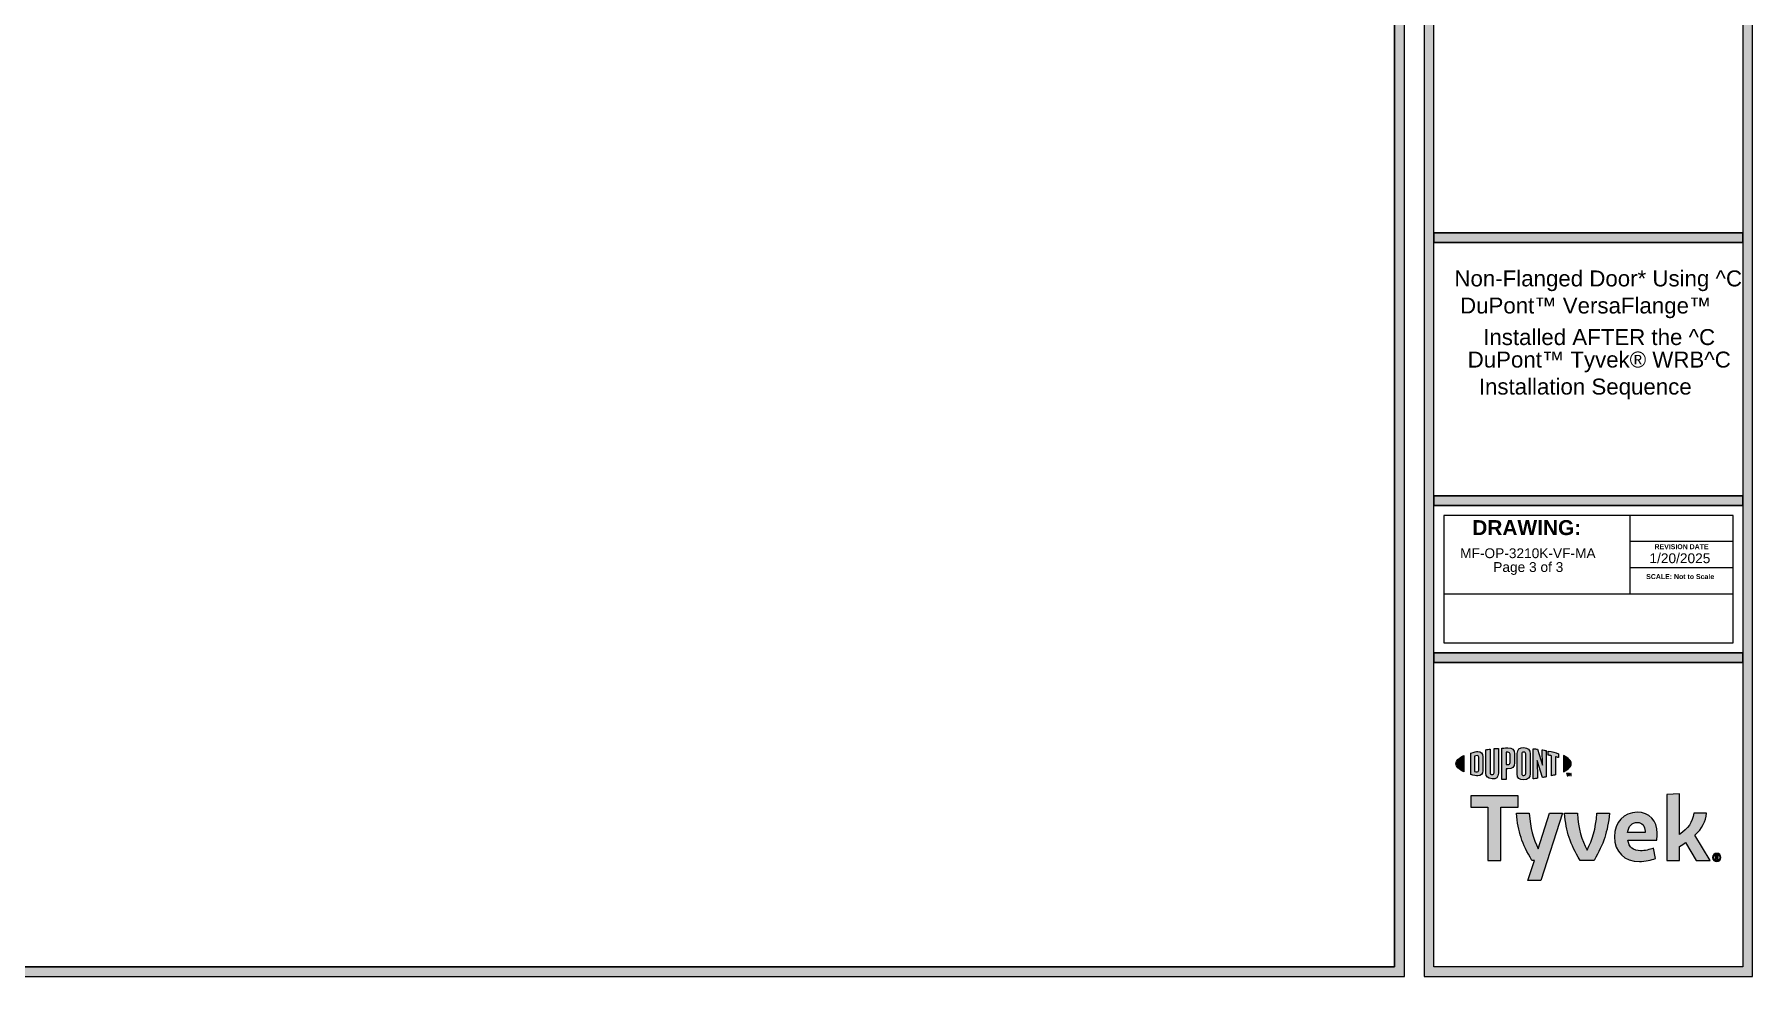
# Model space of a CAD drawing. Header units: inches. Extents: x -20.8 to 74.7, y -53.7 to 19.1.
# Drawn here: x 52.8 to 74.7, y -53.75 to -41.74 of the extents above; entities that cross this region are included whole.
import ezdxf

# ---------------------------------------------------------------- set-up
doc = ezdxf.new("R2010")
doc.units = ezdxf.units.IN
doc.header["$MEASUREMENT"] = 0
doc.layers.get('0').update_dxf_attribs({"lineweight": 0})
doc.layers.add('G-ANNO-TTLB', color=7, linetype='Continuous', lineweight=0)

# ---------------------------------------------------------------- blocks, each defined once
blk = doc.blocks.new('Block_15')
at = {"layer": 'G-ANNO-TTLB', "true_color": 0xe02127, "transparency": 33554687}
h = blk.add_hatch(color=242, dxfattribs=at)
h.dxf.hatch_style = 2
edge = h.paths.add_edge_path()
edge.add_spline(control_points=[(70.921, -51.036), (70.921, -51.073), (70.958, -51.109), (71.021, -51.139), (71.021, -51.139), (71.021, -50.933), (71.021, -50.933), (70.958, -50.963), (70.921, -50.998), (70.921, -51.036)], knot_values=[0, 0, 0, 0, 1, 1, 1, 2, 2, 2, 3, 3, 3, 3], degree=3, periodic=0)
h = blk.add_hatch(color=242, dxfattribs=at)
h.dxf.hatch_style = 2
edge = h.paths.add_edge_path()
edge.add_spline(control_points=[(71.213, -51.12), (71.213, -51.136), (71.204, -51.141), (71.192, -51.141), (71.183, -51.141), (71.17, -51.138), (71.159, -51.135), (71.159, -51.135), (71.159, -50.938), (71.159, -50.938), (71.17, -50.935), (71.183, -50.932), (71.192, -50.932), (71.204, -50.932), (71.213, -50.937), (71.213, -50.953), (71.213, -50.953), (71.213, -51.12), (71.213, -51.12)], knot_values=[0, 0, 0, 0, 1, 1, 1, 2, 2, 2, 3, 3, 3, 4, 4, 4, 5, 5, 5, 6, 6, 6, 6], degree=3, periodic=0)
edge = h.paths.add_edge_path()
edge.add_spline(control_points=[(71.2, -50.881), (71.182, -50.881), (71.156, -50.886), (71.11, -50.9), (71.11, -50.9), (71.11, -51.173), (71.11, -51.173), (71.151, -51.185), (71.182, -51.192), (71.2, -51.192), (71.241, -51.192), (71.264, -51.167), (71.264, -51.127), (71.264, -51.127), (71.264, -50.946), (71.264, -50.946), (71.264, -50.906), (71.241, -50.881), (71.2, -50.881)], knot_values=[0, 0, 0, 0, 1, 1, 1, 2, 2, 2, 3, 3, 3, 4, 4, 4, 5, 5, 5, 6, 6, 6, 6], degree=3, periodic=0)
h = blk.add_hatch(color=242, dxfattribs=at)
h.dxf.hatch_style = 2
edge = h.paths.add_edge_path()
edge.add_spline(control_points=[(71.407, -51.152), (71.407, -51.167), (71.401, -51.177), (71.382, -51.175), (71.362, -51.173), (71.357, -51.165), (71.357, -51.146), (71.357, -51.146), (71.357, -50.849), (71.357, -50.849), (71.344, -50.851), (71.316, -50.855), (71.303, -50.857), (71.303, -50.857), (71.303, -51.156), (71.303, -51.156), (71.303, -51.204), (71.327, -51.223), (71.382, -51.229), (71.432, -51.235), (71.463, -51.21), (71.463, -51.156), (71.463, -51.156), (71.463, -50.84), (71.463, -50.84), (71.452, -50.84), (71.418, -50.843), (71.407, -50.844), (71.407, -50.844), (71.407, -51.152), (71.407, -51.152)], knot_values=[0, 0, 0, 0, 1, 1, 1, 2, 2, 2, 3, 3, 3, 4, 4, 4, 5, 5, 5, 6, 6, 6, 7, 7, 7, 8, 8, 8, 9, 9, 9, 10, 10, 10, 10], degree=3, periodic=0)
h = blk.add_hatch(color=242, dxfattribs=at)
h.dxf.hatch_style = 2
edge = h.paths.add_edge_path()
edge.add_spline(control_points=[(71.611, -51.021), (71.611, -51.039), (71.605, -51.047), (71.582, -51.047), (71.582, -51.047), (71.563, -51.047), (71.563, -51.047), (71.563, -51.047), (71.563, -50.89), (71.563, -50.89), (71.571, -50.89), (71.576, -50.889), (71.581, -50.889), (71.606, -50.889), (71.611, -50.899), (71.611, -50.916), (71.611, -50.916), (71.611, -51.021), (71.611, -51.021)], knot_values=[0, 0, 0, 0, 1, 1, 1, 2, 2, 2, 3, 3, 3, 4, 4, 4, 5, 5, 5, 6, 6, 6, 6], degree=3, periodic=0)
edge = h.paths.add_edge_path()
edge.add_spline(control_points=[(71.585, -50.834), (71.575, -50.834), (71.539, -50.835), (71.507, -50.837), (71.507, -50.837), (71.507, -51.236), (71.507, -51.236), (71.518, -51.236), (71.547, -51.238), (71.563, -51.238), (71.563, -51.238), (71.563, -51.103), (71.563, -51.103), (71.563, -51.103), (71.585, -51.103), (71.585, -51.103), (71.643, -51.103), (71.668, -51.076), (71.668, -51.026), (71.668, -51.026), (71.668, -50.908), (71.668, -50.908), (71.668, -50.858), (71.64, -50.834), (71.585, -50.834)], knot_values=[0, 0, 0, 0, 1, 1, 1, 2, 2, 2, 3, 3, 3, 4, 4, 4, 5, 5, 5, 6, 6, 6, 7, 7, 7, 8, 8, 8, 8], degree=3, periodic=0)
h = blk.add_hatch(color=242, dxfattribs=at)
h.dxf.hatch_style = 2
edge = h.paths.add_edge_path()
edge.add_spline(control_points=[(71.811, -51.161), (71.811, -51.177), (71.806, -51.185), (71.786, -51.185), (71.766, -51.186), (71.76, -51.177), (71.76, -51.161), (71.76, -51.161), (71.76, -50.912), (71.76, -50.912), (71.76, -50.896), (71.766, -50.887), (71.786, -50.887), (71.806, -50.888), (71.811, -50.896), (71.811, -50.912), (71.811, -50.912), (71.811, -51.161), (71.811, -51.161)], knot_values=[0, 0, 0, 0, 1, 1, 1, 2, 2, 2, 3, 3, 3, 4, 4, 4, 5, 5, 5, 6, 6, 6, 6], degree=3, periodic=0)
edge = h.paths.add_edge_path()
edge.add_spline(control_points=[(71.786, -50.831), (71.734, -50.829), (71.703, -50.852), (71.703, -50.904), (71.703, -50.904), (71.703, -51.166), (71.703, -51.166), (71.703, -51.221), (71.731, -51.244), (71.786, -51.241), (71.84, -51.239), (71.868, -51.219), (71.868, -51.16), (71.868, -51.16), (71.868, -50.91), (71.868, -50.91), (71.868, -50.854), (71.843, -50.834), (71.786, -50.831)], knot_values=[0, 0, 0, 0, 1, 1, 1, 2, 2, 2, 3, 3, 3, 4, 4, 4, 5, 5, 5, 6, 6, 6, 6], degree=3, periodic=0)
h = blk.add_hatch(color=242, dxfattribs=at)
h.dxf.hatch_style = 2
edge = h.paths.add_edge_path()
edge.add_spline(control_points=[(72.024, -51.054), (72.024, -51.054), (71.961, -50.851), (71.961, -50.851), (71.945, -50.849), (71.924, -50.846), (71.908, -50.845), (71.908, -50.845), (71.908, -51.228), (71.908, -51.228), (71.919, -51.227), (71.948, -51.224), (71.962, -51.222), (71.962, -51.222), (71.958, -50.996), (71.958, -50.996), (71.958, -50.996), (72.024, -51.213), (72.024, -51.213), (72.038, -51.211), (72.058, -51.207), (72.072, -51.205), (72.072, -51.205), (72.072, -50.868), (72.072, -50.868), (72.058, -50.865), (72.032, -50.861), (72.02, -50.859), (72.02, -50.859), (72.024, -51.054), (72.024, -51.054)], knot_values=[0, 0, 0, 0, 1, 1, 1, 2, 2, 2, 3, 3, 3, 4, 4, 4, 5, 5, 5, 6, 6, 6, 7, 7, 7, 8, 8, 8, 9, 9, 9, 10, 10, 10, 10], degree=3, periodic=0)
h = blk.add_hatch(color=242, dxfattribs=at)
h.dxf.hatch_style = 2
edge = h.paths.add_edge_path()
edge.add_spline(control_points=[(72.099, -50.927), (72.113, -50.929), (72.127, -50.932), (72.14, -50.935), (72.14, -50.935), (72.14, -51.19), (72.14, -51.19), (72.152, -51.187), (72.175, -51.181), (72.19, -51.176), (72.19, -51.176), (72.19, -50.947), (72.19, -50.947), (72.205, -50.951), (72.219, -50.955), (72.231, -50.958), (72.231, -50.958), (72.231, -50.909), (72.231, -50.909), (72.192, -50.895), (72.149, -50.884), (72.099, -50.874), (72.099, -50.874), (72.099, -50.927), (72.099, -50.927)], knot_values=[0, 0, 0, 0, 1, 1, 1, 2, 2, 2, 3, 3, 3, 4, 4, 4, 5, 5, 5, 6, 6, 6, 7, 7, 7, 8, 8, 8, 8], degree=3, periodic=0)
h = blk.add_hatch(color=242, dxfattribs=at)
h.dxf.hatch_style = 2
edge = h.paths.add_edge_path()
edge.add_spline(control_points=[(72.392, -51.036), (72.392, -51.073), (72.355, -51.109), (72.291, -51.139), (72.291, -51.139), (72.291, -50.933), (72.291, -50.933), (72.355, -50.963), (72.392, -50.998), (72.392, -51.036)], knot_values=[0, 0, 0, 0, 1, 1, 1, 2, 2, 2, 3, 3, 3, 3], degree=3, periodic=0)
h = blk.add_hatch(color=242, dxfattribs=at)
h.dxf.hatch_style = 2
edge = h.paths.add_edge_path()
edge.add_spline(control_points=[(72.362, -51.16), (72.362, -51.16), (72.368, -51.16), (72.368, -51.16), (72.368, -51.16), (72.377, -51.174), (72.377, -51.174), (72.377, -51.174), (72.386, -51.16), (72.386, -51.16), (72.386, -51.16), (72.392, -51.16), (72.392, -51.16), (72.392, -51.16), (72.392, -51.189), (72.392, -51.189), (72.392, -51.189), (72.386, -51.189), (72.386, -51.189), (72.386, -51.189), (72.386, -51.168), (72.386, -51.168), (72.386, -51.168), (72.377, -51.182), (72.377, -51.182), (72.377, -51.182), (72.377, -51.182), (72.377, -51.182), (72.377, -51.182), (72.367, -51.168), (72.367, -51.168), (72.367, -51.168), (72.367, -51.189), (72.367, -51.189), (72.367, -51.189), (72.362, -51.189), (72.362, -51.189), (72.362, -51.189), (72.362, -51.16), (72.362, -51.16)], knot_values=[0, 0, 0, 0, 1, 1, 1, 2, 2, 2, 3, 3, 3, 4, 4, 4, 5, 5, 5, 6, 6, 6, 7, 7, 7, 8, 8, 8, 9, 9, 9, 10, 10, 10, 11, 11, 11, 12, 12, 12, 13, 13, 13, 13], degree=3, periodic=0)
edge = h.paths.add_edge_path()
edge.add_spline(control_points=[(72.341, -51.165), (72.341, -51.165), (72.332, -51.165), (72.332, -51.165), (72.332, -51.165), (72.332, -51.16), (72.332, -51.16), (72.332, -51.16), (72.356, -51.16), (72.356, -51.16), (72.356, -51.16), (72.356, -51.165), (72.356, -51.165), (72.356, -51.165), (72.347, -51.165), (72.347, -51.165), (72.347, -51.165), (72.347, -51.189), (72.347, -51.189), (72.347, -51.189), (72.341, -51.189), (72.341, -51.189), (72.341, -51.189), (72.341, -51.165), (72.341, -51.165)], knot_values=[0, 0, 0, 0, 1, 1, 1, 2, 2, 2, 3, 3, 3, 4, 4, 4, 5, 5, 5, 6, 6, 6, 7, 7, 7, 8, 8, 8, 8], degree=3, periodic=0)
at = {"layer": 'G-ANNO-TTLB'}
for points, knots in [([(70.921, -51.036), (70.921, -51.073), (70.958, -51.109), (71.021, -51.139), (71.021, -51.139), (71.021, -50.933), (71.021, -50.933), (70.958, -50.963), (70.921, -50.998), (70.921, -51.036)], [0, 0, 0, 0, 1, 1, 1, 2, 2, 2, 3, 3, 3, 3]), ([(71.2, -50.881), (71.182, -50.881), (71.156, -50.886), (71.11, -50.9), (71.11, -50.9), (71.11, -51.173), (71.11, -51.173), (71.151, -51.185), (71.182, -51.192), (71.2, -51.192), (71.241, -51.192), (71.264, -51.167), (71.264, -51.127), (71.264, -51.127), (71.264, -50.946), (71.264, -50.946), (71.264, -50.906), (71.241, -50.881), (71.2, -50.881)], [0, 0, 0, 0, 1, 1, 1, 2, 2, 2, 3, 3, 3, 4, 4, 4, 5, 5, 5, 6, 6, 6, 6]), ([(71.213, -51.12), (71.213, -51.136), (71.204, -51.141), (71.192, -51.141), (71.183, -51.141), (71.17, -51.138), (71.159, -51.135), (71.159, -51.135), (71.159, -50.938), (71.159, -50.938), (71.17, -50.935), (71.183, -50.932), (71.192, -50.932), (71.204, -50.932), (71.213, -50.937), (71.213, -50.953), (71.213, -50.953), (71.213, -51.12), (71.213, -51.12)], [0, 0, 0, 0, 1, 1, 1, 2, 2, 2, 3, 3, 3, 4, 4, 4, 5, 5, 5, 6, 6, 6, 6]), ([(71.407, -51.152), (71.407, -51.167), (71.401, -51.177), (71.382, -51.175), (71.362, -51.173), (71.357, -51.165), (71.357, -51.146), (71.357, -51.146), (71.357, -50.849), (71.357, -50.849), (71.344, -50.851), (71.316, -50.855), (71.303, -50.857), (71.303, -50.857), (71.303, -51.156), (71.303, -51.156), (71.303, -51.204), (71.327, -51.223), (71.382, -51.229), (71.432, -51.235), (71.463, -51.21), (71.463, -51.156), (71.463, -51.156), (71.463, -50.84), (71.463, -50.84), (71.452, -50.84), (71.418, -50.843), (71.407, -50.844), (71.407, -50.844), (71.407, -51.152), (71.407, -51.152)], [0, 0, 0, 0, 1, 1, 1, 2, 2, 2, 3, 3, 3, 4, 4, 4, 5, 5, 5, 6, 6, 6, 7, 7, 7, 8, 8, 8, 9, 9, 9, 10, 10, 10, 10]), ([(71.585, -50.834), (71.575, -50.834), (71.539, -50.835), (71.507, -50.837), (71.507, -50.837), (71.507, -51.236), (71.507, -51.236), (71.518, -51.236), (71.547, -51.238), (71.563, -51.238), (71.563, -51.238), (71.563, -51.103), (71.563, -51.103), (71.563, -51.103), (71.585, -51.103), (71.585, -51.103), (71.643, -51.103), (71.668, -51.076), (71.668, -51.026), (71.668, -51.026), (71.668, -50.908), (71.668, -50.908), (71.668, -50.858), (71.64, -50.834), (71.585, -50.834)], [0, 0, 0, 0, 1, 1, 1, 2, 2, 2, 3, 3, 3, 4, 4, 4, 5, 5, 5, 6, 6, 6, 7, 7, 7, 8, 8, 8, 8]), ([(71.611, -51.021), (71.611, -51.039), (71.605, -51.047), (71.582, -51.047), (71.582, -51.047), (71.563, -51.047), (71.563, -51.047), (71.563, -51.047), (71.563, -50.89), (71.563, -50.89), (71.571, -50.89), (71.576, -50.889), (71.581, -50.889), (71.606, -50.889), (71.611, -50.899), (71.611, -50.916), (71.611, -50.916), (71.611, -51.021), (71.611, -51.021)], [0, 0, 0, 0, 1, 1, 1, 2, 2, 2, 3, 3, 3, 4, 4, 4, 5, 5, 5, 6, 6, 6, 6]), ([(71.786, -50.831), (71.734, -50.829), (71.703, -50.852), (71.703, -50.904), (71.703, -50.904), (71.703, -51.166), (71.703, -51.166), (71.703, -51.221), (71.731, -51.244), (71.786, -51.241), (71.84, -51.239), (71.868, -51.219), (71.868, -51.16), (71.868, -51.16), (71.868, -50.91), (71.868, -50.91), (71.868, -50.854), (71.843, -50.834), (71.786, -50.831)], [0, 0, 0, 0, 1, 1, 1, 2, 2, 2, 3, 3, 3, 4, 4, 4, 5, 5, 5, 6, 6, 6, 6]), ([(71.811, -51.161), (71.811, -51.177), (71.806, -51.185), (71.786, -51.185), (71.766, -51.186), (71.76, -51.177), (71.76, -51.161), (71.76, -51.161), (71.76, -50.912), (71.76, -50.912), (71.76, -50.896), (71.766, -50.887), (71.786, -50.887), (71.806, -50.888), (71.811, -50.896), (71.811, -50.912), (71.811, -50.912), (71.811, -51.161), (71.811, -51.161)], [0, 0, 0, 0, 1, 1, 1, 2, 2, 2, 3, 3, 3, 4, 4, 4, 5, 5, 5, 6, 6, 6, 6]), ([(72.024, -51.054), (72.024, -51.054), (71.961, -50.851), (71.961, -50.851), (71.945, -50.849), (71.924, -50.846), (71.908, -50.845), (71.908, -50.845), (71.908, -51.228), (71.908, -51.228), (71.919, -51.227), (71.948, -51.224), (71.962, -51.222), (71.962, -51.222), (71.958, -50.996), (71.958, -50.996), (71.958, -50.996), (72.024, -51.213), (72.024, -51.213), (72.038, -51.211), (72.058, -51.207), (72.072, -51.205), (72.072, -51.205), (72.072, -50.868), (72.072, -50.868), (72.058, -50.865), (72.032, -50.861), (72.02, -50.859), (72.02, -50.859), (72.024, -51.054), (72.024, -51.054)], [0, 0, 0, 0, 1, 1, 1, 2, 2, 2, 3, 3, 3, 4, 4, 4, 5, 5, 5, 6, 6, 6, 7, 7, 7, 8, 8, 8, 9, 9, 9, 10, 10, 10, 10]), ([(72.099, -50.927), (72.113, -50.929), (72.127, -50.932), (72.14, -50.935), (72.14, -50.935), (72.14, -51.19), (72.14, -51.19), (72.152, -51.187), (72.175, -51.181), (72.19, -51.176), (72.19, -51.176), (72.19, -50.947), (72.19, -50.947), (72.205, -50.951), (72.219, -50.955), (72.231, -50.958), (72.231, -50.958), (72.231, -50.909), (72.231, -50.909), (72.192, -50.895), (72.149, -50.884), (72.099, -50.874), (72.099, -50.874), (72.099, -50.927), (72.099, -50.927)], [0, 0, 0, 0, 1, 1, 1, 2, 2, 2, 3, 3, 3, 4, 4, 4, 5, 5, 5, 6, 6, 6, 7, 7, 7, 8, 8, 8, 8]), ([(72.392, -51.036), (72.392, -51.073), (72.355, -51.109), (72.291, -51.139), (72.291, -51.139), (72.291, -50.933), (72.291, -50.933), (72.355, -50.963), (72.392, -50.998), (72.392, -51.036)], [0, 0, 0, 0, 1, 1, 1, 2, 2, 2, 3, 3, 3, 3]), ([(72.341, -51.165), (72.341, -51.165), (72.332, -51.165), (72.332, -51.165), (72.332, -51.165), (72.332, -51.16), (72.332, -51.16), (72.332, -51.16), (72.356, -51.16), (72.356, -51.16), (72.356, -51.16), (72.356, -51.165), (72.356, -51.165), (72.356, -51.165), (72.347, -51.165), (72.347, -51.165), (72.347, -51.165), (72.347, -51.189), (72.347, -51.189), (72.347, -51.189), (72.341, -51.189), (72.341, -51.189), (72.341, -51.189), (72.341, -51.165), (72.341, -51.165)], [0, 0, 0, 0, 1, 1, 1, 2, 2, 2, 3, 3, 3, 4, 4, 4, 5, 5, 5, 6, 6, 6, 7, 7, 7, 8, 8, 8, 8]), ([(72.362, -51.16), (72.362, -51.16), (72.368, -51.16), (72.368, -51.16), (72.368, -51.16), (72.377, -51.174), (72.377, -51.174), (72.377, -51.174), (72.386, -51.16), (72.386, -51.16), (72.386, -51.16), (72.392, -51.16), (72.392, -51.16), (72.392, -51.16), (72.392, -51.189), (72.392, -51.189), (72.392, -51.189), (72.386, -51.189), (72.386, -51.189), (72.386, -51.189), (72.386, -51.168), (72.386, -51.168), (72.386, -51.168), (72.377, -51.182), (72.377, -51.182), (72.377, -51.182), (72.377, -51.182), (72.377, -51.182), (72.377, -51.182), (72.367, -51.168), (72.367, -51.168), (72.367, -51.168), (72.367, -51.189), (72.367, -51.189), (72.367, -51.189), (72.362, -51.189), (72.362, -51.189), (72.362, -51.189), (72.362, -51.16), (72.362, -51.16)], [0, 0, 0, 0, 1, 1, 1, 2, 2, 2, 3, 3, 3, 4, 4, 4, 5, 5, 5, 6, 6, 6, 7, 7, 7, 8, 8, 8, 9, 9, 9, 10, 10, 10, 11, 11, 11, 12, 12, 12, 13, 13, 13, 13])]:
    blk.add_open_spline(points, degree=3, knots=knots, dxfattribs=at)
blk = doc.blocks.new('Block_19')
at = {"layer": 'G-ANNO-TTLB', "true_color": 0x15497e, "transparency": 33554687}
h = blk.add_hatch(color=156, dxfattribs=at)
h.dxf.hatch_style = 2
h.paths.add_polyline_path([(71.713, -51.447), (71.11, -51.447), (71.11, -51.59), (71.328, -51.59), (71.328, -52.267), (71.495, -52.267), (71.495, -51.59), (71.713, -51.59)])
h = blk.add_hatch(color=156, dxfattribs=at)
h.dxf.hatch_style = 2
edge = h.paths.add_edge_path()
edge.add_spline(control_points=[(73.967, -51.947), (73.967, -51.947), (74.161, -52.267), (74.161, -52.267), (74.161, -52.267), (73.985, -52.267), (73.985, -52.267), (73.985, -52.267), (73.85, -52.039), (73.85, -52.039), (73.826, -52.056), (73.8, -52.074), (73.772, -52.091), (73.772, -52.091), (73.772, -52.267), (73.772, -52.267), (73.772, -52.267), (73.61, -52.267), (73.61, -52.267), (73.61, -52.267), (73.61, -51.427), (73.61, -51.427), (73.61, -51.427), (73.772, -51.419), (73.772, -51.419), (73.772, -51.419), (73.772, -51.936), (73.772, -51.936), (73.882, -51.864), (73.936, -51.782), (73.955, -51.668), (73.955, -51.668), (74.115, -51.668), (74.115, -51.668), (74.112, -51.769), (74.06, -51.859), (73.967, -51.947)], knot_values=[0, 0, 0, 0, 1, 1, 1, 2, 2, 2, 3, 3, 3, 4, 4, 4, 5, 5, 5, 6, 6, 6, 7, 7, 7, 8, 8, 8, 9, 9, 9, 10, 10, 10, 11, 11, 11, 12, 12, 12, 12], degree=3, periodic=0)
h = blk.add_hatch(color=156, dxfattribs=at)
h.dxf.hatch_style = 2
edge = h.paths.add_edge_path()
edge.add_spline(control_points=[(72.717, -51.668), (72.706, -51.869), (72.662, -52.005), (72.593, -52.137), (72.526, -52.005), (72.482, -51.869), (72.47, -51.668), (72.47, -51.668), (72.307, -51.668), (72.307, -51.668), (72.324, -51.904), (72.377, -52.055), (72.504, -52.267), (72.504, -52.267), (72.683, -52.267), (72.683, -52.267), (72.805, -52.055), (72.855, -51.904), (72.879, -51.668), (72.879, -51.668), (72.717, -51.668), (72.717, -51.668)], knot_values=[0, 0, 0, 0, 1, 1, 1, 2, 2, 2, 3, 3, 3, 4, 4, 4, 5, 5, 5, 6, 6, 6, 7, 7, 7, 7], degree=3, periodic=0)
h = blk.add_hatch(color=156, dxfattribs=at)
h.dxf.hatch_style = 2
edge = h.paths.add_edge_path()
edge.add_spline(control_points=[(73.11, -51.911), (73.11, -51.911), (73.332, -51.911), (73.332, -51.911), (73.332, -51.911), (73.332, -51.897), (73.332, -51.897), (73.332, -51.831), (73.297, -51.783), (73.233, -51.783), (73.165, -51.783), (73.12, -51.831), (73.11, -51.911)], knot_values=[0, 0, 0, 0, 1, 1, 1, 2, 2, 2, 3, 3, 3, 4, 4, 4, 4], degree=3, periodic=0)
edge = h.paths.add_edge_path()
edge.add_spline(control_points=[(73.465, -52.242), (73.413, -52.265), (73.337, -52.281), (73.26, -52.281), (73.071, -52.281), (72.942, -52.162), (72.942, -51.967), (72.942, -51.781), (73.06, -51.654), (73.233, -51.654), (73.386, -51.654), (73.487, -51.763), (73.487, -51.92), (73.487, -51.955), (73.485, -51.986), (73.482, -52.009), (73.482, -52.009), (73.112, -52.009), (73.112, -52.009), (73.127, -52.103), (73.182, -52.145), (73.276, -52.145), (73.334, -52.145), (73.389, -52.132), (73.439, -52.111), (73.439, -52.111), (73.465, -52.242), (73.465, -52.242)], knot_values=[0, 0, 0, 0, 1, 1, 1, 2, 2, 2, 3, 3, 3, 4, 4, 4, 5, 5, 5, 6, 6, 6, 7, 7, 7, 8, 8, 8, 9, 9, 9, 9], degree=3, periodic=0)
at = {"layer": 'G-ANNO-TTLB'}
blk.add_lwpolyline([(71.713, -51.447), (71.11, -51.447), (71.11, -51.59), (71.328, -51.59), (71.328, -52.267), (71.495, -52.267), (71.495, -51.59), (71.713, -51.59)], close=True, dxfattribs=at)
for points, knots in [([(73.967, -51.947), (73.967, -51.947), (74.161, -52.267), (74.161, -52.267), (74.161, -52.267), (73.985, -52.267), (73.985, -52.267), (73.985, -52.267), (73.85, -52.039), (73.85, -52.039), (73.826, -52.056), (73.8, -52.074), (73.772, -52.091), (73.772, -52.091), (73.772, -52.267), (73.772, -52.267), (73.772, -52.267), (73.61, -52.267), (73.61, -52.267), (73.61, -52.267), (73.61, -51.427), (73.61, -51.427), (73.61, -51.427), (73.772, -51.419), (73.772, -51.419), (73.772, -51.419), (73.772, -51.936), (73.772, -51.936), (73.882, -51.864), (73.936, -51.782), (73.955, -51.668), (73.955, -51.668), (74.115, -51.668), (74.115, -51.668), (74.112, -51.769), (74.06, -51.859), (73.967, -51.947)], [0, 0, 0, 0, 1, 1, 1, 2, 2, 2, 3, 3, 3, 4, 4, 4, 5, 5, 5, 6, 6, 6, 7, 7, 7, 8, 8, 8, 9, 9, 9, 10, 10, 10, 11, 11, 11, 12, 12, 12, 12]), ([(72.717, -51.668), (72.706, -51.869), (72.662, -52.005), (72.593, -52.137), (72.526, -52.005), (72.482, -51.869), (72.47, -51.668), (72.47, -51.668), (72.307, -51.668), (72.307, -51.668), (72.324, -51.904), (72.377, -52.055), (72.504, -52.267), (72.504, -52.267), (72.683, -52.267), (72.683, -52.267), (72.805, -52.055), (72.855, -51.904), (72.879, -51.668), (72.879, -51.668), (72.717, -51.668), (72.717, -51.668)], [0, 0, 0, 0, 1, 1, 1, 2, 2, 2, 3, 3, 3, 4, 4, 4, 5, 5, 5, 6, 6, 6, 7, 7, 7, 7]), ([(73.465, -52.242), (73.413, -52.265), (73.337, -52.281), (73.26, -52.281), (73.071, -52.281), (72.942, -52.162), (72.942, -51.967), (72.942, -51.781), (73.06, -51.654), (73.233, -51.654), (73.386, -51.654), (73.487, -51.763), (73.487, -51.92), (73.487, -51.955), (73.485, -51.986), (73.482, -52.009), (73.482, -52.009), (73.112, -52.009), (73.112, -52.009), (73.127, -52.103), (73.182, -52.145), (73.276, -52.145), (73.334, -52.145), (73.389, -52.132), (73.439, -52.111), (73.439, -52.111), (73.465, -52.242), (73.465, -52.242)], [0, 0, 0, 0, 1, 1, 1, 2, 2, 2, 3, 3, 3, 4, 4, 4, 5, 5, 5, 6, 6, 6, 7, 7, 7, 8, 8, 8, 9, 9, 9, 9]), ([(73.11, -51.911), (73.11, -51.911), (73.332, -51.911), (73.332, -51.911), (73.332, -51.911), (73.332, -51.897), (73.332, -51.897), (73.332, -51.831), (73.297, -51.783), (73.233, -51.783), (73.165, -51.783), (73.12, -51.831), (73.11, -51.911)], [0, 0, 0, 0, 1, 1, 1, 2, 2, 2, 3, 3, 3, 4, 4, 4, 4])]:
    blk.add_open_spline(points, degree=3, knots=knots, dxfattribs=at)
blk = doc.blocks.new('Block_18')
at = {"layer": 'G-ANNO-TTLB', "true_color": 0x15497e, "transparency": 33554687}
h = blk.add_hatch(color=156, dxfattribs=at)
h.dxf.hatch_style = 2
edge = h.paths.add_edge_path()
edge.add_spline(control_points=[(72.116, -51.668), (72.116, -51.668), (71.971, -52.119), (71.971, -52.119), (71.909, -51.992), (71.869, -51.86), (71.857, -51.668), (71.857, -51.668), (71.694, -51.668), (71.694, -51.668), (71.711, -51.904), (71.764, -52.055), (71.891, -52.267), (71.891, -52.267), (71.923, -52.267), (71.923, -52.267), (71.923, -52.267), (71.84, -52.525), (71.84, -52.525), (71.84, -52.525), (72.002, -52.525), (72.002, -52.525), (72.002, -52.525), (72.278, -51.668), (72.278, -51.668), (72.278, -51.668), (72.116, -51.668), (72.116, -51.668)], knot_values=[0, 0, 0, 0, 1, 1, 1, 2, 2, 2, 3, 3, 3, 4, 4, 4, 5, 5, 5, 6, 6, 6, 7, 7, 7, 8, 8, 8, 9, 9, 9, 9], degree=3, periodic=0)
at = {"layer": 'G-ANNO-TTLB'}
blk.add_open_spline([(72.116, -51.668), (72.116, -51.668), (71.971, -52.119), (71.971, -52.119), (71.909, -51.992), (71.869, -51.86), (71.857, -51.668), (71.857, -51.668), (71.694, -51.668), (71.694, -51.668), (71.711, -51.904), (71.764, -52.055), (71.891, -52.267), (71.891, -52.267), (71.923, -52.267), (71.923, -52.267), (71.923, -52.267), (71.84, -52.525), (71.84, -52.525), (71.84, -52.525), (72.002, -52.525), (72.002, -52.525), (72.002, -52.525), (72.278, -51.668), (72.278, -51.668), (72.278, -51.668), (72.116, -51.668), (72.116, -51.668)], degree=3, knots=[0, 0, 0, 0, 1, 1, 1, 2, 2, 2, 3, 3, 3, 4, 4, 4, 5, 5, 5, 6, 6, 6, 7, 7, 7, 8, 8, 8, 9, 9, 9, 9], dxfattribs=at)
blk.add_blockref('Block_19', (0, 0), dxfattribs=at)
blk = doc.blocks.new('Block_20')
at = {"layer": 'G-ANNO-TTLB', "true_color": 0x15497e, "transparency": 33554687}
h = blk.add_hatch(color=156, dxfattribs=at)
h.dxf.hatch_style = 2
edge = h.paths.add_edge_path()
edge.add_spline(control_points=[(74.239, -52.212), (74.239, -52.212), (74.239, -52.227), (74.239, -52.227), (74.239, -52.227), (74.245, -52.227), (74.245, -52.227), (74.252, -52.227), (74.255, -52.226), (74.255, -52.22), (74.255, -52.214), (74.252, -52.212), (74.245, -52.212), (74.245, -52.212), (74.239, -52.212), (74.239, -52.212)], knot_values=[0, 0, 0, 0, 1, 1, 1, 2, 2, 2, 3, 3, 3, 4, 4, 4, 5, 5, 5, 5], degree=3, periodic=0)
edge = h.paths.add_edge_path()
edge.add_spline(control_points=[(74.227, -52.202), (74.227, -52.202), (74.245, -52.202), (74.245, -52.202), (74.26, -52.202), (74.266, -52.209), (74.266, -52.22), (74.266, -52.227), (74.263, -52.233), (74.256, -52.235), (74.26, -52.242), (74.264, -52.248), (74.27, -52.255), (74.27, -52.255), (74.257, -52.255), (74.257, -52.255), (74.252, -52.249), (74.248, -52.243), (74.245, -52.237), (74.245, -52.237), (74.239, -52.237), (74.239, -52.237), (74.239, -52.237), (74.239, -52.255), (74.239, -52.255), (74.239, -52.255), (74.227, -52.255), (74.227, -52.255), (74.227, -52.255), (74.227, -52.202), (74.227, -52.202)], knot_values=[0, 0, 0, 0, 1, 1, 1, 2, 2, 2, 3, 3, 3, 4, 4, 4, 5, 5, 5, 6, 6, 6, 7, 7, 7, 8, 8, 8, 9, 9, 9, 10, 10, 10, 10], degree=3, periodic=0)
edge = h.paths.add_edge_path()
edge.add_spline(control_points=[(74.246, -52.189), (74.221, -52.189), (74.206, -52.203), (74.206, -52.23), (74.206, -52.256), (74.221, -52.271), (74.246, -52.271), (74.271, -52.271), (74.286, -52.256), (74.286, -52.23), (74.286, -52.203), (74.271, -52.189), (74.246, -52.189)], knot_values=[0, 0, 0, 0, 1, 1, 1, 2, 2, 2, 3, 3, 3, 4, 4, 4, 4], degree=3, periodic=0)
edge = h.paths.add_edge_path()
edge.add_spline(control_points=[(74.246, -52.178), (74.278, -52.178), (74.298, -52.198), (74.298, -52.23), (74.298, -52.261), (74.277, -52.281), (74.246, -52.281), (74.214, -52.281), (74.194, -52.261), (74.194, -52.23), (74.194, -52.198), (74.215, -52.178), (74.246, -52.178)], knot_values=[0, 0, 0, 0, 1, 1, 1, 2, 2, 2, 3, 3, 3, 4, 4, 4, 4], degree=3, periodic=0)
at = {"layer": 'G-ANNO-TTLB'}
for points, knots in [([(74.246, -52.178), (74.278, -52.178), (74.298, -52.198), (74.298, -52.23), (74.298, -52.261), (74.277, -52.281), (74.246, -52.281), (74.214, -52.281), (74.194, -52.261), (74.194, -52.23), (74.194, -52.198), (74.215, -52.178), (74.246, -52.178)], [0, 0, 0, 0, 1, 1, 1, 2, 2, 2, 3, 3, 3, 4, 4, 4, 4]), ([(74.246, -52.189), (74.221, -52.189), (74.206, -52.203), (74.206, -52.23), (74.206, -52.256), (74.221, -52.271), (74.246, -52.271), (74.271, -52.271), (74.286, -52.256), (74.286, -52.23), (74.286, -52.203), (74.271, -52.189), (74.246, -52.189)], [0, 0, 0, 0, 1, 1, 1, 2, 2, 2, 3, 3, 3, 4, 4, 4, 4]), ([(74.227, -52.202), (74.227, -52.202), (74.245, -52.202), (74.245, -52.202), (74.26, -52.202), (74.266, -52.209), (74.266, -52.22), (74.266, -52.227), (74.263, -52.233), (74.256, -52.235), (74.26, -52.242), (74.264, -52.248), (74.27, -52.255), (74.27, -52.255), (74.257, -52.255), (74.257, -52.255), (74.252, -52.249), (74.248, -52.243), (74.245, -52.237), (74.245, -52.237), (74.239, -52.237), (74.239, -52.237), (74.239, -52.237), (74.239, -52.255), (74.239, -52.255), (74.239, -52.255), (74.227, -52.255), (74.227, -52.255), (74.227, -52.255), (74.227, -52.202), (74.227, -52.202)], [0, 0, 0, 0, 1, 1, 1, 2, 2, 2, 3, 3, 3, 4, 4, 4, 5, 5, 5, 6, 6, 6, 7, 7, 7, 8, 8, 8, 9, 9, 9, 10, 10, 10, 10]), ([(74.239, -52.212), (74.239, -52.212), (74.239, -52.227), (74.239, -52.227), (74.239, -52.227), (74.245, -52.227), (74.245, -52.227), (74.252, -52.227), (74.255, -52.226), (74.255, -52.22), (74.255, -52.214), (74.252, -52.212), (74.245, -52.212), (74.245, -52.212), (74.239, -52.212), (74.239, -52.212)], [0, 0, 0, 0, 1, 1, 1, 2, 2, 2, 3, 3, 3, 4, 4, 4, 5, 5, 5, 5])]:
    blk.add_open_spline(points, degree=3, knots=knots, dxfattribs=at)
blk = doc.blocks.new('Block_17')
at = {"layer": 'G-ANNO-TTLB'}
for name in ['Block_18', 'Block_20']:
    blk.add_blockref(name, (0, 0), dxfattribs=at)
blk = doc.blocks.new('Block_16')
at = {"layer": 'G-ANNO-TTLB'}
blk.add_blockref('Block_17', (0, 0), dxfattribs=at)
blk = doc.blocks.new('Block_14')
at = {"layer": 'G-ANNO-TTLB'}
for name in ['Block_15', 'Block_16']:
    blk.add_blockref(name, (0, 0), dxfattribs=at)

msp = doc.modelspace()

# ---------------------------------------------------------------- hatches: boundary and pattern name
at = {"layer": 'G-ANNO-TTLB', "true_color": 0xb9529f, "transparency": 33554687}
h = msp.add_hatch(color=233, dxfattribs=at)
edge = h.paths.add_edge_path()
edge.add_spline(control_points=[(70.265, -53.749), (70.265, -53.749), (29.565, -53.749), (29.565, -53.749), (29.565, -53.749), (29.565, -19.613), (29.565, -19.613), (29.565, -19.613), (70.265, -19.613), (70.265, -19.613), (70.265, -19.613), (70.265, -53.749), (70.265, -53.749)], knot_values=[0, 0, 0, 0, 1, 1, 1, 2, 2, 2, 3, 3, 3, 4, 4, 4, 4], degree=3, periodic=0)
edge = h.paths.add_edge_path()
edge.add_spline(control_points=[(29.69, -19.738), (29.69, -19.738), (29.69, -53.624), (29.69, -53.624), (29.69, -53.624), (70.14, -53.624), (70.14, -53.624), (70.14, -53.624), (70.14, -19.738), (70.14, -19.738), (70.14, -19.738), (29.69, -19.738), (29.69, -19.738)], knot_values=[0, 0, 0, 0, 1, 1, 1, 2, 2, 2, 3, 3, 3, 4, 4, 4, 4], degree=3, periodic=0)
edge.add_line((29.69, -19.738), (29.69, -19.738))
h = msp.add_hatch(color=233, dxfattribs=at)
edge = h.paths.add_edge_path()
edge.add_spline(control_points=[(74.704, -19.613), (74.704, -19.613), (74.704, -53.749), (74.704, -53.749), (74.704, -53.749), (70.516, -53.749), (70.516, -53.749), (70.516, -53.749), (70.516, -19.613), (70.516, -19.613), (70.516, -19.613), (74.704, -19.613), (74.704, -19.613)], knot_values=[0, 0, 0, 0, 1, 1, 1, 2, 2, 2, 3, 3, 3, 4, 4, 4, 4], degree=3, periodic=0)
edge = h.paths.add_edge_path()
edge.add_spline(control_points=[(74.579, -19.738), (74.579, -19.738), (70.641, -19.738), (70.641, -19.738), (70.641, -19.738), (70.641, -53.624), (70.641, -53.624), (70.641, -53.624), (74.579, -53.624), (74.579, -53.624), (74.579, -53.624), (74.579, -19.738), (74.579, -19.738)], knot_values=[0, 0, 0, 0, 1, 1, 1, 2, 2, 2, 3, 3, 3, 4, 4, 4, 4], degree=3, periodic=0)
edge.add_line((74.579, -19.738), (74.579, -19.738))
for points in [[(74.579, -44.396), (70.641, -44.396), (70.641, -44.271), (74.579, -44.271)], [(74.579, -47.747), (70.641, -47.747), (70.641, -47.622), (74.579, -47.622)], [(74.579, -49.748), (70.641, -49.748), (70.641, -49.622), (74.579, -49.622)]]:
    msp.add_hatch(color=233, dxfattribs=at).paths.add_polyline_path(points)

# ---------------------------------------------------------------- linework, layer by layer
at = {"layer": 'G-ANNO-TTLB', "color": 233, "lineweight": 9, "true_color": 0xb9529f}
for p, q in [((70.265, -53.749), (70.265, -19.613)), ((70.516, -19.613), (70.516, -53.749)), ((74.704, -53.749), (74.704, -19.613)), ((70.14, -53.624), (70.14, -19.738)), ((70.14, -19.738), (70.14, -53.624)), ((70.641, -53.624), (70.641, -19.738)), ((74.579, -19.738), (74.579, -53.624)), ((74.579, -44.271), (70.641, -44.271)), ((70.641, -44.271), (70.641, -44.396)), ((70.641, -44.396), (74.579, -44.396)), ((74.579, -44.396), (74.579, -44.271)), ((74.579, -47.622), (70.641, -47.622)), ((70.641, -47.622), (70.641, -47.747)), ((70.641, -47.747), (74.579, -47.747)), ((74.579, -47.747), (74.579, -47.622)), ((74.454, -47.872), (70.766, -47.872)), ((70.766, -47.872), (70.766, -49.497)), ((73.141, -48.872), (73.141, -47.872)), ((74.454, -49.497), (74.454, -47.872)), ((74.454, -48.205), (73.141, -48.205)), ((74.454, -48.539), (73.141, -48.539)), ((70.766, -48.872), (74.454, -48.872)), ((70.766, -49.497), (74.454, -49.497)), ((74.579, -49.622), (70.641, -49.622)), ((70.641, -49.622), (70.641, -49.748)), ((74.579, -49.748), (74.579, -49.622)), ((70.641, -49.748), (74.579, -49.748)), ((29.69, -53.624), (70.14, -53.624)), ((70.14, -53.624), (29.69, -53.624)), ((74.579, -53.624), (70.641, -53.624)), ((29.565, -53.749), (70.265, -53.749)), ((70.516, -53.749), (74.704, -53.749))]:
    msp.add_line(p, q, dxfattribs=at)
at = {"layer": 'G-ANNO-TTLB'}
for points in [[(74.579, -44.396), (70.641, -44.396), (70.641, -44.271), (74.579, -44.271)], [(74.579, -47.747), (70.641, -47.747), (70.641, -47.622), (74.579, -47.622)], [(74.579, -49.748), (70.641, -49.748), (70.641, -49.622), (74.579, -49.622)]]:
    msp.add_lwpolyline(points, close=True, dxfattribs=at)
for points in [[(70.265, -53.749), (70.265, -53.749), (29.565, -53.749), (29.565, -53.749), (29.565, -53.749), (29.565, -19.613), (29.565, -19.613), (29.565, -19.613), (70.265, -19.613), (70.265, -19.613), (70.265, -19.613), (70.265, -53.749), (70.265, -53.749)], [(74.704, -19.613), (74.704, -19.613), (74.704, -53.749), (74.704, -53.749), (74.704, -53.749), (70.516, -53.749), (70.516, -53.749), (70.516, -53.749), (70.516, -19.613), (70.516, -19.613), (70.516, -19.613), (74.704, -19.613), (74.704, -19.613)], [(29.69, -19.738), (29.69, -19.738), (29.69, -53.624), (29.69, -53.624), (29.69, -53.624), (70.14, -53.624), (70.14, -53.624), (70.14, -53.624), (70.14, -19.738), (70.14, -19.738), (70.14, -19.738), (29.69, -19.738), (29.69, -19.738)], [(74.579, -19.738), (74.579, -19.738), (70.641, -19.738), (70.641, -19.738), (70.641, -19.738), (70.641, -53.624), (70.641, -53.624), (70.641, -53.624), (74.579, -53.624), (74.579, -53.624), (74.579, -53.624), (74.579, -19.738), (74.579, -19.738)]]:
    msp.add_open_spline(points, degree=3, knots=[0, 0, 0, 0, 1, 1, 1, 2, 2, 2, 3, 3, 3, 4, 4, 4, 4], dxfattribs=at)

# ---------------------------------------------------------------- block references
msp.add_blockref('Block_14', (0, 0), dxfattribs=at)

# ---------------------------------------------------------------- texts
at = {"char_height": 0.2, "attachment_point": 7}
for s, insert in [('\\C18;\\c0;\\FArial|b0|i0|c1;\\H0.203186;\\W1.000000;Non-Flanged Door* Using ^C', (70.902, -45.015)), ('\\C18;\\c0;\\FArial|b0|i0|c1;\\H0.203186;\\W1.000000;DuPont™ VersaFlange™', (70.974, -45.36)), ('\\C18;\\c0;\\FArial|b0|i0|c1;\\H0.203186;\\W1.000000;Installed AFTER the ^C', (71.269, -45.704)), ('\\C18;\\c0;\\FArial|b0|i0|c1;\\H0.203186;\\W1.000000;DuPont™ Tyvek® WRB^C', (71.071, -46.049)), ('\\C18;\\c0;\\FArial|b0|i0|c1;\\H0.203186;\\W1.000000;Installation Sequence', (71.213, -46.393)), ('\\C18;\\c0;\\FArial|b0|i0|c1;\\H0.125038;\\W1.000000;MF-OP-3210K-VF-MA', (70.975, -48.418)), ('\\C18;\\c0;\\FArial|b0|i0|c1;\\H0.125038;\\W1.000000;1/20/2025', (73.388, -48.482)), ('\\C18;\\c0;\\FArial|b0|i0|c1;\\H0.125038;\\W1.000000;Page 3 of 3', (71.397, -48.63))]:
    msp.add_mtext(s, dxfattribs=dict(at, insert=insert))
at = {"layer": 'G-ANNO-TTLB', "char_height": 0.2, "attachment_point": 7}
for s, insert in [('\\C18;\\c0;\\FArial Bold|b1|i0|c1;\\H0.190324;\\W1.000000;DRAWING:', (71.13, -48.125)), ('\\C18;\\c0;\\FArial Bold|b1|i0|c1;\\H0.063441;\\W1.000000;REVISION DATE', (73.453, -48.303)), ('\\C18;\\c0;\\FArial Bold|b1|i0|c1;\\H0.063441;\\W1.000000;SCALE: Not to Scale', (73.347, -48.684))]:
    msp.add_mtext(s, dxfattribs=dict(at, insert=insert))

doc.saveas('drawing.dxf')
